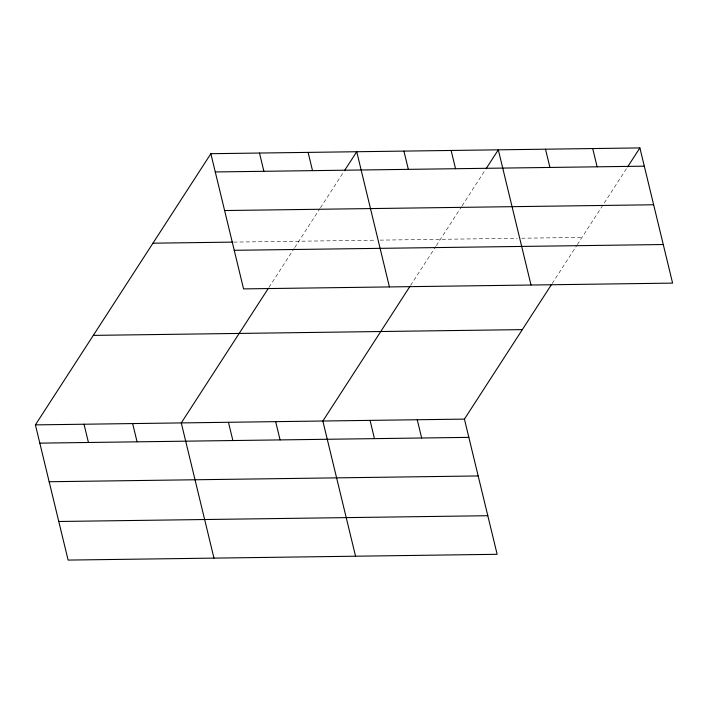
<?xml version="1.0" encoding="UTF-8"?>
<svg xmlns="http://www.w3.org/2000/svg" width="708" height="708" viewBox="0 0 708 708"><rect width="100%" height="100%" fill="white"/><g stroke="black" fill="none" stroke-linecap="round" stroke-linejoin="round"><path stroke-width="0.53" stroke-dasharray="3.54 2.66" d="M269.005 287.324L294.147 248.455M294.732 247.552L319.883 208.683M320.467 207.78L343.867 171.619M410.578 285.421L435.73 246.552M436.314 245.649L461.466 206.771M462.05 205.869L485.44 169.716M552.16 283.519L576.728 245.552M577.312 244.641L627.023 167.805M233.631 242.101L375.656 240.189M380.046 240.127L517.238 238.286M521.628 238.224L581.994 237.41"/><path stroke-width="1.06" d="M551.576 284.421L464.43 419.109L497.14 554.302L68.11 560.081L35.4 424.88L210.86 153.698L639.89 147.919L672.6 283.12L243.57 288.891L210.86 153.698M268.421 288.227L181.275 422.915L213.975 558.116M344.451 170.716L356.735 151.733L389.435 286.926M409.994 286.324L322.848 421.012L355.558 556.214M486.033 168.814L498.308 149.831L531.018 285.023M627.607 166.902L639.89 147.919M215.276 171.956L644.307 166.176M224.613 210.542L653.643 204.771M152.955 243.189L232.525 242.118M234.233 250.305L663.263 244.526M93.306 335.388L522.336 329.618M35.4 424.88L464.43 419.109M39.816 443.137L468.846 437.367M49.153 481.732L478.183 475.953M58.773 521.486L487.803 515.716M592.702 148.556L597.118 166.814M545.505 149.193L549.921 167.451M451.12 150.459L455.536 168.716M403.923 151.096L408.339 169.354M417.242 419.747L421.658 438.004M308.104 152.388L312.52 170.646M370.045 420.375L374.461 438.633M259.482 153.043L263.898 171.301M275.66 421.649L280.076 439.907M228.463 422.287L232.879 440.544M132.644 423.57L137.069 441.827M84.022 424.225L88.438 442.482"/></g></svg>
